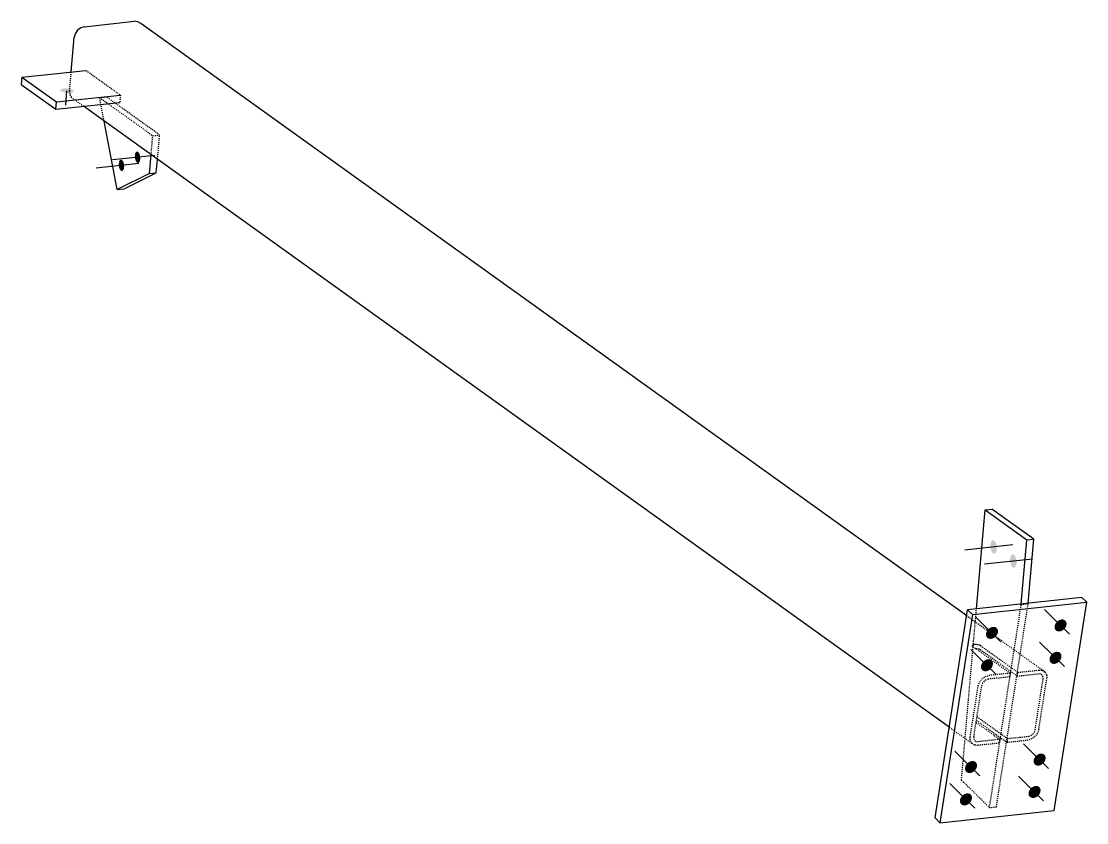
# Model space of a CAD drawing. Header units: millimetres. Extents: x 17 to 27932, y 7 to 1555.
# Drawn here: x 17 to 2062, y 17 to 1555 of the extents above; entities that cross this region are included whole.
import ezdxf

# ---------------------------------------------------------------- set-up
doc = ezdxf.new("R2010")
doc.units = ezdxf.units.MM
doc.linetypes.add('DXK_LINE_DOT2', pattern=[3.9198, 1.9599, -1.9599])
doc.layers.add('STÅL', color=7, linetype='Continuous')

msp = doc.modelspace()

# ---------------------------------------------------------------- hatches: boundary and pattern name
at = {"layer": 'STÅL', "linetype": 'Continuous'}
for points in [[(104, 1417.4), (101.3, 1417.7), (98.8, 1418.2), (96.5, 1418.9), (94.5, 1419.7), (93, 1420.6), (92, 1421.5), (91.5, 1422.5), (91.6, 1423.4), (92.2, 1424.3), (93.4, 1425), (95.1, 1425.6), (97.1, 1426.1), (99.5, 1426.3), (102.1, 1426.4), (104.8, 1426.2), (107.5, 1425.9), (110, 1425.4), (112.3, 1424.7), (114.3, 1423.9), (115.8, 1423), (116.9, 1422.1), (117.3, 1421.1), (117.3, 1420.2), (116.6, 1419.4), (115.4, 1418.6), (113.8, 1418), (111.7, 1417.6), (109.3, 1417.3), (106.7, 1417.2)], [(214.2, 1279), (214.3, 1276.8), (214.2, 1274.5), (213.9, 1272.5), (213.4, 1270.7), (212.6, 1269.3), (211.8, 1268.3), (210.8, 1267.7), (209.7, 1267.6), (208.6, 1267.9), (207.5, 1268.7), (206.5, 1270), (205.6, 1271.6), (204.8, 1273.5), (204.3, 1275.7), (203.9, 1277.9), (203.8, 1280.2), (203.9, 1282.4), (204.2, 1284.5), (204.7, 1286.2), (205.5, 1287.7), (206.3, 1288.7), (207.3, 1289.3), (208.4, 1289.4), (209.5, 1289.1), (210.6, 1288.2), (211.6, 1287), (212.5, 1285.4), (213.3, 1283.4), (213.8, 1281.3)], [(245.1, 1294.6), (245.2, 1292.3), (245.1, 1290.1), (244.8, 1288.1), (244.3, 1286.3), (243.5, 1284.8), (242.7, 1283.8), (241.7, 1283.2), (240.6, 1283.1), (239.5, 1283.5), (238.4, 1284.3), (237.4, 1285.5), (236.5, 1287.2), (235.7, 1289.1), (235.2, 1291.2), (234.8, 1293.5), (234.7, 1295.8), (234.8, 1298), (235.1, 1300), (235.6, 1301.8), (236.4, 1303.2), (237.2, 1304.3), (238.2, 1304.9), (239.3, 1305), (240.4, 1304.6), (241.5, 1303.8), (242.5, 1302.5), (243.4, 1300.9), (244.2, 1299), (244.7, 1296.9)], [(1889.4, 546.6), (1889.6, 543.9), (1889.5, 541.3), (1889.1, 538.9), (1888.5, 536.8), (1887.6, 535.1), (1886.6, 533.9), (1885.4, 533.2), (1884.1, 533), (1882.8, 533.5), (1881.6, 534.4), (1880.4, 535.9), (1879.3, 537.8), (1878.4, 540.1), (1877.7, 542.6), (1877.3, 545.3), (1877.1, 548), (1877.3, 550.6), (1877.6, 553), (1878.3, 555.1), (1879.1, 556.8), (1880.2, 558.1), (1881.4, 558.8), (1882.6, 558.9), (1883.9, 558.5), (1885.2, 557.5), (1886.4, 556), (1887.5, 554.1), (1888.4, 551.8), (1889, 549.3)], [(1927.2, 519.5), (1927.4, 516.8), (1927.3, 514.2), (1926.9, 511.8), (1926.3, 509.7), (1925.4, 508), (1924.4, 506.8), (1923.2, 506.1), (1921.9, 506), (1920.6, 506.4), (1919.3, 507.4), (1918.1, 508.8), (1917.1, 510.7), (1916.2, 513), (1915.5, 515.5), (1915.1, 518.2), (1914.9, 520.9), (1915, 523.5), (1915.4, 525.9), (1916.1, 528), (1916.9, 529.7), (1918, 531), (1919.1, 531.7), (1920.4, 531.8), (1921.7, 531.4), (1923, 530.4), (1924.2, 528.9), (1925.3, 527), (1926.1, 524.7), (1926.8, 522.2)], [(1873.2, 388.1), (1875.2, 389.9), (1877.5, 391.3), (1879.9, 392.2), (1882.3, 392.7), (1884.6, 392.7), (1886.8, 392.1), (1888.6, 391.1), (1890.1, 389.6), (1891.1, 387.8), (1891.7, 385.7), (1891.8, 383.4), (1891.4, 380.9), (1890.5, 378.5), (1889.1, 376.2), (1887.4, 374.2), (1885.4, 372.4), (1883.1, 371), (1880.7, 370), (1878.3, 369.6), (1876, 369.6), (1873.8, 370.2), (1872, 371.2), (1870.5, 372.6), (1869.4, 374.5), (1868.9, 376.6), (1868.8, 378.9), (1869.2, 381.3), (1870.1, 383.7), (1871.4, 386)], [(2004.8, 402.3), (2006.9, 404.1), (2009.1, 405.5), (2011.5, 406.5), (2013.9, 406.9), (2016.3, 406.9), (2018.4, 406.3), (2020.2, 405.3), (2021.7, 403.9), (2022.8, 402), (2023.4, 399.9), (2023.5, 397.6), (2023, 395.2), (2022.1, 392.8), (2020.8, 390.5), (2019, 388.4), (2017, 386.6), (2014.7, 385.2), (2012.3, 384.3), (2009.9, 383.8), (2007.6, 383.8), (2005.5, 384.4), (2003.6, 385.4), (2002.1, 386.9), (2001.1, 388.7), (2000.5, 390.8), (2000.4, 393.1), (2000.8, 395.6), (2001.7, 398), (2003.1, 400.3)], [(1863.5, 326), (1865.5, 327.7), (1867.8, 329.1), (1870.2, 330.1), (1872.6, 330.5), (1874.9, 330.5), (1877, 330), (1878.9, 328.9), (1880.4, 327.5), (1881.4, 325.6), (1882, 323.5), (1882.1, 321.2), (1881.7, 318.8), (1880.8, 316.4), (1879.4, 314.1), (1877.7, 312), (1875.6, 310.2), (1873.4, 308.8), (1871, 307.9), (1868.6, 307.4), (1866.2, 307.5), (1864.1, 308), (1862.3, 309), (1860.8, 310.5), (1859.7, 312.3), (1859.1, 314.4), (1859.1, 316.8), (1859.5, 319.2), (1860.4, 321.6), (1861.7, 323.9)], [(1995.1, 340.2), (1997.2, 342), (1999.4, 343.4), (2001.8, 344.3), (2004.2, 344.8), (2006.5, 344.7), (2008.7, 344.2), (2010.5, 343.2), (2012, 341.7), (2013.1, 339.9), (2013.7, 337.8), (2013.7, 335.4), (2013.3, 333), (2012.4, 330.6), (2011.1, 328.3), (2009.3, 326.2), (2007.3, 324.5), (2005, 323.1), (2002.6, 322.1), (2000.2, 321.6), (1997.9, 321.7), (1995.8, 322.2), (1993.9, 323.3), (1992.4, 324.7), (1991.4, 326.5), (1990.8, 328.7), (1990.7, 331), (1991.1, 333.4), (1992, 335.8), (1993.4, 338.1)], [(1964.6, 144.9), (1966.6, 146.6), (1968.9, 148), (1971.3, 149), (1973.7, 149.4), (1976, 149.4), (1978.1, 148.9), (1980, 147.8), (1981.5, 146.4), (1982.5, 144.5), (1983.1, 142.4), (1983.2, 140.1), (1982.8, 137.7), (1981.9, 135.3), (1980.5, 133), (1978.8, 130.9), (1976.7, 129.1), (1974.5, 127.7), (1972.1, 126.8), (1969.7, 126.3), (1967.3, 126.4), (1965.2, 126.9), (1963.4, 127.9), (1961.9, 129.4), (1960.8, 131.2), (1960.2, 133.3), (1960.1, 135.7), (1960.6, 138.1), (1961.5, 140.5), (1962.8, 142.8)], [(1832.9, 130.6), (1835, 132.4), (1837.2, 133.8), (1839.6, 134.7), (1842, 135.2), (1844.4, 135.2), (1846.5, 134.6), (1848.3, 133.6), (1849.8, 132.1), (1850.9, 130.3), (1851.5, 128.2), (1851.5, 125.9), (1851.1, 123.5), (1850.2, 121.1), (1848.9, 118.8), (1847.1, 116.7), (1845.1, 114.9), (1842.8, 113.5), (1840.4, 112.6), (1838, 112.1), (1835.7, 112.1), (1833.6, 112.7), (1831.7, 113.7), (1830.2, 115.2), (1829.2, 117), (1828.6, 119.1), (1828.5, 121.4), (1828.9, 123.8), (1829.8, 126.2), (1831.2, 128.5)], [(1954.8, 82.7), (1956.9, 84.5), (1959.2, 85.9), (1961.6, 86.8), (1964, 87.3), (1966.3, 87.3), (1968.4, 86.7), (1970.3, 85.7), (1971.8, 84.2), (1972.8, 82.4), (1973.4, 80.3), (1973.5, 78), (1973.1, 75.5), (1972.1, 73.1), (1970.8, 70.8), (1969.1, 68.8), (1967, 67), (1964.7, 65.6), (1962.4, 64.6), (1959.9, 64.2), (1957.6, 64.2), (1955.5, 64.8), (1953.6, 65.8), (1952.2, 67.2), (1951.1, 69.1), (1950.5, 71.2), (1950.4, 73.5), (1950.9, 75.9), (1951.8, 78.3), (1953.1, 80.6)], [(1823.2, 68.5), (1825.2, 70.2), (1827.5, 71.6), (1829.9, 72.6), (1832.3, 73.1), (1834.6, 73), (1836.8, 72.5), (1838.6, 71.5), (1840.1, 70), (1841.2, 68.2), (1841.7, 66), (1841.8, 63.7), (1841.4, 61.3), (1840.5, 58.9), (1839.2, 56.6), (1837.4, 54.5), (1835.4, 52.7), (1833.1, 51.4), (1830.7, 50.4), (1828.3, 49.9), (1826, 50), (1823.8, 50.5), (1822, 51.5), (1820.5, 53), (1819.5, 54.8), (1818.9, 57), (1818.8, 59.3), (1819.2, 61.7), (1820.1, 64.1), (1821.5, 66.4)]]:
    msp.add_hatch(color=96, dxfattribs=at).paths.add_polyline_path(points)

# ---------------------------------------------------------------- linework, layer by layer
at = {"layer": 'STÅL', "color": 2, "linetype": 'Continuous'}
for p, q in [((137.6, 1544.5), (234.2, 1554.9)), ((240.8, 1554.2), (234.2, 1554.9)), ((124.7, 1537.7), (120.4, 1531.2)), ((130.8, 1542.3), (124.7, 1537.7)), ((137.6, 1544.5), (130.8, 1542.3)), ((246.1, 1550.8), (240.8, 1554.2)), ((1831.7, 413.8), (246.1, 1550.8)), ((112.7, 1457.8), (118.4, 1523.9)), ((120.4, 1531.2), (118.4, 1523.9)), ((18, 1447.5), (140.5, 1460.8)), ((18, 1447.5), (16.8, 1433.5)), ((16.8, 1433.5), (82.9, 1386.1)), ((18, 1447.5), (84.1, 1400.1)), ((84.1, 1400.1), (206.6, 1413.4)), ((82.9, 1386.1), (84.1, 1400.1)), ((82.9, 1386.1), (205.4, 1399.3)), ((1798.3, 200.1), (136.2, 1391.9)), ((201.1, 1231.9), (175.7, 1363.5)), ((262.9, 1263), (266, 1298.8)), ((276, 1264.4), (278.3, 1290)), ((262.9, 1263), (201.1, 1231.9)), ((214.2, 1233.3), (276, 1264.4)), ((262.9, 1263), (276, 1264.4)), ((201.1, 1231.9), (214.2, 1233.3)), ((1850.4, 427.2), (1867, 617.4)), ((1867, 617.4), (1880.2, 618.8)), ((1867, 617.4), (1947.3, 559.8)), ((1960.5, 561.2), (1880.2, 618.8)), ((1936.5, 436.5), (1947.3, 559.8)), ((1947.3, 559.8), (1960.5, 561.2)), ((1949.7, 437.9), (1960.5, 561.2)), ((2052.9, 449.1), (1833.5, 425.3)), ((1842.7, 416.3), (2062.1, 440.1)), ((1999.6, 40.5), (2062.1, 440.1)), ((2062.1, 440.1), (2052.9, 449.1)), ((1771, 25.8), (1833.5, 425.3)), ((1842.7, 416.3), (1780.2, 16.8)), ((1833.5, 425.3), (1842.7, 416.3)), ((1771, 25.8), (1780.2, 16.8)), ((1780.2, 16.8), (1999.6, 40.5))]:
    msp.add_line(p, q, dxfattribs=at)
at = {"layer": 'STÅL', "color": 7, "linetype": 'DXK_LINE_DOT2'}
for p, q in [((109.4, 1420.9), (112.7, 1457.8)), ((140.5, 1460.8), (140.9, 1460.8)), ((140.9, 1460.8), (207, 1413.4)), ((109.4, 1420.9), (110.1, 1413.9)), ((110.1, 1413.9), (113.4, 1408.2)), ((207, 1413.4), (205.8, 1399.4)), ((206.6, 1413.4), (207, 1413.4)), ((136.2, 1391.9), (113.4, 1408.2)), ((167, 1408.6), (180.2, 1410)), ((175.7, 1363.5), (167, 1408.6)), ((167, 1408.6), (269.2, 1335.3)), ((282.4, 1336.7), (180.2, 1410)), ((205.4, 1399.3), (205.8, 1399.4)), ((266, 1299.2), (269.2, 1335.3)), ((269.2, 1335.3), (282.4, 1336.7)), ((278.3, 1290.4), (282.4, 1336.7)), ((266, 1298.8), (266, 1299.2)), ((278.3, 1290), (278.3, 1290.4)), ((1875.5, 45.8), (1936.5, 435.5)), ((1888.7, 47.3), (1949.6, 436.9)), ((1936.5, 435.5), (1949.6, 436.9)), ((1936.5, 435.5), (1936.5, 436.5)), ((1949.6, 436.9), (1949.7, 437.9)), ((1821.7, 98.7), (1850.4, 427.2)), ((1982.3, 305.8), (1831.7, 413.8)), ((1842.8, 357.3), (1842.5, 356.2)), ((1842.5, 356.2), (1843.5, 355)), ((1844.4, 358.2), (1842.8, 357.3)), ((1843.5, 355), (1915, 303.7)), ((1846.9, 358.7), (1844.4, 358.2)), ((1850.1, 358.8), (1846.9, 358.7)), ((1848.7, 351.3), (1849.4, 351.3)), ((1849.4, 351.3), (1852.7, 350.9)), ((1853.4, 358.4), (1850.1, 358.8)), ((1852.7, 350.9), (1855.6, 350.2)), ((1856.3, 357.7), (1853.4, 358.4)), ((1855.6, 350.2), (1857.7, 349.1)), ((1858.4, 356.6), (1856.3, 357.7)), ((1857.7, 349.1), (1928.8, 298.2)), ((1858.4, 356.6), (1929.9, 305.3)), ((1929.9, 305.3), (1970.7, 309.7)), ((1970.7, 309.7), (1977.2, 309.1)), ((1977.2, 309.1), (1982.3, 305.8)), ((1853.8, 279.5), (1856.2, 286.5)), ((1856.2, 286.5), (1860.9, 292.7)), ((1860.9, 292.7), (1867.2, 297.2)), ((1865.1, 288.2), (1862.3, 284.5)), ((1868.9, 290.9), (1865.1, 288.2)), ((1867.2, 297.2), (1874.2, 299.3)), ((1873, 292.2), (1868.9, 290.9)), ((1913.9, 296.6), (1873, 292.2)), ((1915, 303.7), (1874.2, 299.3)), ((1915, 303.7), (1913.9, 296.6)), ((1928.8, 298.2), (1929.9, 305.3)), ((1928.8, 298.2), (1969.6, 302.6)), ((1963.1, 194.6), (1978.4, 293)), ((1973.5, 302.2), (1969.6, 302.6)), ((1970.1, 195.4), (1985.5, 293.8)), ((1976.5, 300.2), (1973.5, 302.2)), ((1978.3, 297), (1976.5, 300.2)), ((1978.4, 293), (1978.3, 297)), ((1982.3, 305.8), (1985.2, 300.5)), ((1985.2, 300.5), (1985.5, 293.8)), ((1838.4, 181.1), (1853.8, 279.5)), ((1845.5, 181.9), (1860.8, 280.3)), ((1862.3, 284.5), (1860.8, 280.3)), ((1849.7, 209.2), (1895.1, 176.7)), ((1850.3, 213.2), (1908.9, 171.2)), ((1851.5, 220.3), (1910, 178.3)), ((1841.6, 169), (1798.3, 200.1)), ((1955, 184), (1958.8, 186.7)), ((1958.8, 186.7), (1961.6, 190.4)), ((1961.6, 190.4), (1963.1, 194.6)), ((1967.7, 188.4), (1963, 182.1)), ((1970.1, 195.4), (1967.7, 188.4)), ((1838.7, 174.4), (1838.4, 181.1)), ((1841.6, 169), (1838.7, 174.4)), ((1846.7, 165.8), (1841.6, 169)), ((1845.5, 181.9), (1845.6, 177.9)), ((1845.6, 177.9), (1847.3, 174.6)), ((1853.2, 165.1), (1846.7, 165.8)), ((1847.3, 174.6), (1850.4, 172.7)), ((1850.4, 172.7), (1854.3, 172.3)), ((1894, 169.5), (1853.2, 165.1)), ((1895.1, 176.7), (1854.3, 172.3)), ((1895.1, 176.7), (1894, 169.5)), ((1910, 178.3), (1908.9, 171.2)), ((1908.9, 171.2), (1949.7, 175.6)), ((1910, 178.3), (1950.8, 182.7)), ((1956.7, 177.7), (1949.7, 175.6)), ((1950.8, 182.7), (1955, 184)), ((1963, 182.1), (1956.7, 177.7)), ((1821.7, 98.7), (1875.5, 45.8)), ((1875.5, 45.8), (1888.7, 47.3))]:
    msp.add_line(p, q, dxfattribs=at)
at = {"layer": 'STÅL', "color": 96, "linetype": 'Continuous'}
for p, q in [((102, 1393.7), (104.4, 1421.8)), ((273.3, 1297.6), (191.7, 1288.8)), ((242.4, 1282.1), (160.8, 1273.3)), ((1920.2, 550), (1828.1, 540)), ((1958, 522.9), (1865.9, 512.9)), ((1897.5, 364.2), (1849.3, 411.5)), ((2029.1, 378.5), (1981, 425.8)), ((1887.8, 302.1), (1839.6, 349.4)), ((2019.4, 316.3), (1971.3, 363.6)), ((1988.9, 121), (1940.7, 168.3)), ((1857.2, 106.8), (1809.1, 154)), ((1979.2, 58.8), (1931, 106.1)), ((1847.5, 44.6), (1799.3, 91.9))]:
    msp.add_line(p, q, dxfattribs=at)

doc.saveas('drawing.dxf')
